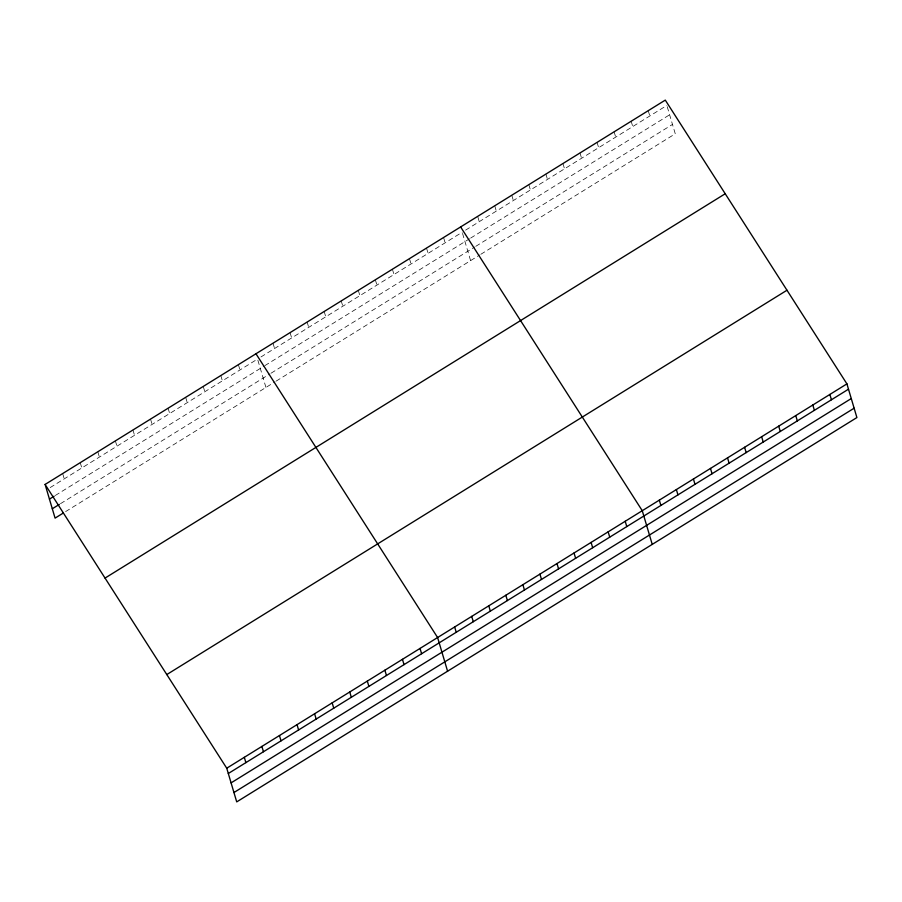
<?xml version="1.0" encoding="UTF-8"?>
<svg xmlns="http://www.w3.org/2000/svg" width="902" height="902" viewBox="0 0 902 902"><rect width="100%" height="100%" fill="white"/><g stroke="black" fill="none" stroke-linecap="round" stroke-linejoin="round"><path stroke-width="0.68" stroke-dasharray="4.51 3.38" d="M50.185 487.576L257.532 359.075M260.949 356.966L462.196 232.242M465.601 230.134L666.86 105.421M55.304 495.48L263.722 366.325M264.861 365.626L469.514 238.793M470.652 238.083L669.634 114.779M60.502 503.677L269.991 373.856M271.13 373.157L474.644 247.035M475.782 246.325L672.486 124.431M65.621 511.592L275.031 381.817M276.17 381.106L479.695 254.984M480.834 254.285L675.26 133.789L667.198 106.594M648.234 110.675L649.801 115.986M631.174 121.251L632.742 126.562M614.115 131.816L615.694 137.127M597.068 142.381L598.635 147.691M580.009 152.957L581.576 158.267M562.949 163.521L564.528 168.832M545.902 174.097L547.469 179.397M528.843 184.662L530.421 189.972M511.784 195.227L513.362 200.537M494.736 205.803L496.303 211.113M477.677 216.367L479.255 221.678M462.546 233.415L470.596 260.622M443.57 237.508L445.137 242.818M426.511 248.073L428.089 253.383M409.463 258.649L411.03 263.959M392.404 269.213L393.971 274.524M375.345 279.778L376.923 285.088M358.297 290.354L359.864 295.664M341.238 300.918L342.805 306.229M324.179 311.494L325.757 316.805M307.131 322.059L308.698 327.37M290.072 332.624L291.65 337.934M273.013 343.2L274.591 348.51M257.882 360.248L265.943 387.454M238.387 364.656L239.966 369.967M220.821 375.548L222.388 380.858M203.243 386.439L204.822 391.75M185.677 397.32L187.244 402.63M168.099 408.211L169.677 413.522M150.533 419.103L152.1 424.414M132.955 429.995L134.533 435.305M115.388 440.886L116.956 446.197M97.811 451.767L99.389 457.077M80.244 462.658L81.811 467.969M62.666 473.55L64.245 478.861"/><path stroke-width="1.35" d="M45.1 484.442L665.281 100.111L846.922 383.88L856.9 417.558L236.719 801.889L226.74 768.211L45.1 484.442L55.078 518.12L63.275 513.046M49.441 499.11L54.131 496.213M52.305 508.762L59.329 504.41M105.038 578.081L725.219 193.75M166.802 674.561L786.984 290.23M226.74 768.211L846.922 383.88M228.307 773.521L848.5 389.19M231.081 782.88L851.274 398.549M233.945 792.531L854.126 408.2M460.618 226.943L642.258 510.701L652.236 544.391M255.965 353.764L437.605 637.534L447.584 671.223M829.863 394.445L831.441 399.755M812.815 405.009L814.382 410.32M795.756 415.585L797.334 420.896M778.697 426.15L780.275 431.46M761.649 436.726L763.216 442.036M744.59 447.291L746.168 452.601M727.542 457.855L729.109 463.166M710.483 468.431L712.05 473.742M693.424 478.996L695.002 484.306M676.376 489.572L677.943 494.871M659.317 500.136L660.884 505.447M625.21 521.277L626.777 526.588M608.151 531.842L609.729 537.152M591.092 542.418L592.67 547.717M574.044 552.982L575.611 558.293M556.985 563.547L558.563 568.858M539.926 574.123L541.504 579.434M522.878 584.688L524.445 589.998M505.819 595.252L507.398 600.563M488.771 605.828L490.338 611.139M471.712 616.393L473.279 621.703M454.653 626.969L456.232 632.279M420.028 648.425L421.606 653.736M402.461 659.317L404.028 664.627M384.883 670.197L386.462 675.508M367.317 681.089L368.884 686.399M349.739 691.981L351.318 697.291M332.173 702.872L333.74 708.183M314.595 713.764L316.174 719.074M297.029 724.644L298.596 729.955M279.451 735.536L281.029 740.846M261.884 746.428L263.452 751.738M244.307 757.319L245.885 762.63"/></g></svg>
